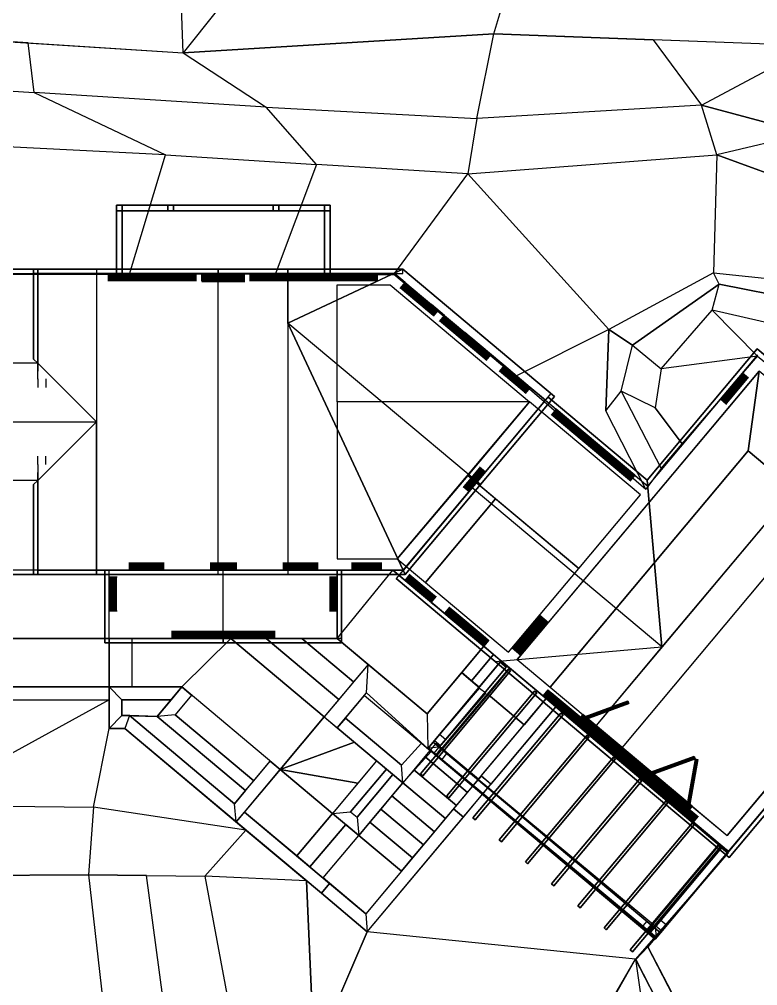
# Model space of a CAD drawing. Extents: x -3020 to 1573, y -2209 to 1232.
# Drawn here: x -334 to 183, y -378 to 300 of the extents above; entities that cross this region are included whole.
import ezdxf

# ---------------------------------------------------------------- set-up
doc = ezdxf.new("R2010")
doc.units = 0
doc.header["$MEASUREMENT"] = 0
doc.layers.get('0').update_dxf_attribs({"linetype": 'CONTINUOUS'})
for name, color, linetype in [('1TRELLIS', 23, 'CONTINUOUS'), ('BARFLOOR', 251, 'CONTINUOUS'), ('DECK', 23, 'CONTINUOUS'), ('DOOR', 21, 'CONTINUOUS'), ('LAND', 8, 'CONTINUOUS'), ('RETWALL', 251, 'CONTINUOUS'), ('ROAD', 250, 'CONTINUOUS'), ('ROOF', 31, 'CONTINUOUS'), ('WALLS', 7, 'CONTINUOUS')]:
    doc.layers.add(name, color=color, linetype=linetype)

# ---------------------------------------------------------------- blocks, each defined once
blk = doc.blocks.new('DOOR1', base_point=(1300.19, 444.28, 40))
at = {"linetype": 'CONTINUOUS'}
for points in [[(1300.19, 445.78, 40), (1330.69, 445.78, 40), (1327.69, 445.78, 52), (1303.19, 445.78, 52)], [(1300.19, 445.78, 40), (1303.19, 445.78, 52), (1303.19, 445.78, 126), (1300.19, 445.78, 130)], [(1303.19, 445.78, 126), (1300.19, 445.78, 130), (1330.69, 445.78, 130), (1327.69, 445.78, 126)], [(1303.19, 444.28, 126), (1303.19, 445.78, 126), (1303.19, 445.78, 52), (1303.19, 444.28, 52)], [(1327.69, 445.78, 126), (1327.69, 444.28, 126), (1303.19, 444.28, 126), (1303.19, 445.78, 126)], [(1303.19, 445.78, 52), (1303.19, 444.28, 52), (1327.69, 444.28, 52), (1327.69, 445.78, 52)], [(1327.69, 444.28, 52), (1327.69, 445.78, 52), (1327.69, 445.78, 126), (1327.69, 444.28, 126)], [(1330.69, 445.78, 130), (1327.69, 445.78, 126), (1327.69, 445.78, 52), (1330.69, 445.78, 40)], [(1303.19, 444.28, 126), (1300.19, 444.28, 130), (1330.69, 444.28, 130), (1327.69, 444.28, 126)], [(1300.19, 444.28, 40), (1303.19, 444.28, 52), (1303.19, 444.28, 126), (1300.19, 444.28, 130)], [(1300.19, 444.28, 40), (1330.69, 444.28, 40), (1327.69, 444.28, 52), (1303.19, 444.28, 52)], [(1330.69, 444.28, 130), (1327.69, 444.28, 126), (1327.69, 444.28, 52), (1330.69, 444.28, 40)]]:
    blk.add_3dface(points, dxfattribs=at)
blk = doc.blocks.new('DOOR4', base_point=(747.6, 559.45, 108))
at = {"linetype": 'CONTINUOUS'}
for points in [[(747.6, 559.45, 108), (751.43, 556.23, 118), (751.43, 556.23, 186), (747.6, 559.45, 192)], [(747.6, 559.45, 108), (775.18, 536.32, 108), (771.35, 539.53, 118), (751.43, 556.23, 118)], [(751.43, 556.23, 186), (747.6, 559.45, 192), (775.18, 536.32, 192), (771.35, 539.53, 186)], [(748.56, 560.59, 108), (776.15, 537.46, 108), (772.32, 540.68, 118), (752.39, 557.38, 118)], [(748.56, 560.59, 108), (752.39, 557.38, 118), (752.39, 557.38, 186), (748.56, 560.59, 192)], [(752.39, 557.38, 186), (748.56, 560.59, 192), (776.15, 537.46, 192), (772.32, 540.68, 186)], [(751.43, 556.23, 186), (752.39, 557.38, 186), (752.39, 557.38, 118), (751.43, 556.23, 118)], [(752.39, 557.38, 118), (751.43, 556.23, 118), (771.35, 539.53, 118), (772.32, 540.68, 118)], [(751.43, 556.23, 148), (759.47, 549.49, 148), (760.44, 550.64, 148), (752.39, 557.38, 148)], [(752.39, 557.38, 142), (760.44, 550.64, 142), (759.47, 549.49, 142), (751.43, 556.23, 142)], [(772.32, 540.68, 186), (771.35, 539.53, 186), (751.43, 556.23, 186), (752.39, 557.38, 186)], [(759.47, 549.49, 142), (751.43, 556.23, 142), (751.43, 556.23, 148), (759.47, 549.49, 148)], [(760.44, 550.64, 148), (752.39, 557.38, 148), (752.39, 557.38, 142), (760.44, 550.64, 142)], [(759.47, 549.49, 118), (760.44, 550.64, 118), (760.44, 550.64, 186), (759.47, 549.49, 186)], [(759.47, 549.49, 118), (763.31, 546.27, 118), (763.31, 546.27, 186), (759.47, 549.49, 186)], [(760.44, 550.64, 118), (764.27, 547.42, 118), (764.27, 547.42, 186), (760.44, 550.64, 186)], [(763.31, 546.27, 118), (764.27, 547.42, 118), (764.27, 547.42, 186), (763.31, 546.27, 186)], [(772.32, 540.68, 142), (764.27, 547.42, 142), (763.31, 546.27, 142), (771.35, 539.53, 142)], [(771.35, 539.53, 148), (763.31, 546.27, 148), (764.27, 547.42, 148), (772.32, 540.68, 148)], [(763.31, 546.27, 142), (771.35, 539.53, 142), (771.35, 539.53, 148), (763.31, 546.27, 148)], [(764.27, 547.42, 148), (772.32, 540.68, 148), (772.32, 540.68, 142), (764.27, 547.42, 142)], [(771.35, 539.53, 118), (772.32, 540.68, 118), (772.32, 540.68, 186), (771.35, 539.53, 186)], [(775.18, 536.32, 192), (771.35, 539.53, 186), (771.35, 539.53, 118), (775.18, 536.32, 108)], [(776.15, 537.46, 192), (772.32, 540.68, 186), (772.32, 540.68, 118), (776.15, 537.46, 108)]]:
    blk.add_3dface(points, dxfattribs=at)
at = {"color": 32, "linetype": 'CONTINUOUS'}
for points in [[(759.96, 550.06, 118), (759.96, 550.06, 142), (751.91, 556.81, 142), (751.91, 556.81, 118)], [(759.96, 550.06, 148), (759.96, 550.06, 186), (751.91, 556.81, 186), (751.91, 556.81, 148)], [(763.79, 546.85, 148), (763.79, 546.85, 186), (771.83, 540.1, 186), (771.83, 540.1, 148)], [(763.79, 546.85, 118), (763.79, 546.85, 142), (771.83, 540.1, 142), (771.83, 540.1, 118)]]:
    blk.add_3dface(points, dxfattribs=at)
blk = doc.blocks.new('CUBEF', base_point=(1039.458, 501.2184))
at = {"linetype": 'CONTINUOUS'}
for points in [[(1039.458, 501.2184, 1), (1039.458, 502.2184, 1), (1040.458, 502.2184, 1), (1040.458, 501.2184, 1)], [(1039.458, 502.2184), (1040.458, 502.2184), (1040.458, 502.2184, 1), (1039.458, 502.2184, 1)], [(1040.458, 501.2184), (1040.458, 502.2184), (1039.458, 502.2184), (1039.458, 501.2184)], [(1039.458, 502.2184), (1039.458, 501.2184), (1039.458, 501.2184, 1), (1039.458, 502.2184, 1)], [(1040.458, 502.2184, 1), (1040.458, 501.2184, 1), (1040.458, 501.2184), (1040.458, 502.2184)], [(1039.458, 501.2184), (1040.458, 501.2184), (1040.458, 501.2184, 1), (1039.458, 501.2184, 1)]]:
    blk.add_3dface(points, dxfattribs=at)
blk = doc.blocks.new('CUBE', base_point=(1040.458, 501.218))
blk.add_lwpolyline([(1040.458, 501.218), (1041.458, 501.218), (1041.458, 502.218), (1040.458, 502.218)], close=True)
blk = doc.blocks.new('AD03C', base_point=(383.537, 345.538))
blk.add_line((384.536, 345.538), (383.536, 345.538))
at = {"linetype": 'CONTINUOUS'}
for points in [[(384.536, 345.538), (383.536, 345.538), (383.536, 345.538, 1), (384.536, 345.538, 1)], [(384.536, 345.49, 1), (383.536, 345.49, 1), (383.536, 345.538, 1), (384.536, 345.538, 1)], [(383.536, 345.49), (383.536, 345.538), (383.536, 345.538, 1), (383.536, 345.49, 1)], [(384.536, 345.49), (383.536, 345.49), (383.536, 345.538), (384.536, 345.538)], [(384.536, 345.49, 1), (384.536, 345.538, 1), (384.536, 345.538), (384.536, 345.49)], [(384.536, 345.49), (383.536, 345.49), (383.536, 345.49, 1), (384.536, 345.49, 1)]]:
    blk.add_3dface(points, dxfattribs=at)

msp = doc.modelspace()

# ---------------------------------------------------------------- linework, layer by layer
at = {"layer": 'BARFLOOR'}
for p, q in [((30.65, -117.7, -102), (11.37, -140.69, -102)), ((17.5, -145.83, -102), (36.78, -122.84, -102))]:
    msp.add_line(p, q, dxfattribs=at)
at = {"layer": 'BARFLOOR', "elevation": -102}
msp.add_lwpolyline([(37.92, -168.17), (176.7, -2.65), (300.84, -106.74)], dxfattribs=at)
at = {"layer": 'BARFLOOR', "const_width": 8, "elevation": -102}
for points in [[(14.44, -143.26), (33.71, -120.27)], [(134.97, -254.76), (58.34, -190.51)]]:
    msp.add_lwpolyline(points, dxfattribs=at)
at = {"layer": 'BARFLOOR', "linetype": 'CONTINUOUS'}
for points in [[(-111.31, 113.78, -120), (-74.22, 113.78, -120), (23.55, 31.8, -120), (-111.31, 31.8, -120)], [(14.93, -148.89, -96), (37.92, -168.17, -96), (176.7, -2.65, -96), (184.56, 53.4, -96)], [(184.56, 53.4, -96), (176.7, -2.65, -96), (300.84, -106.74, -96), (331.68, -69.96, -96)], [(-69.36, -78.22, -120), (23.55, 31.8, -120), (-111.31, 31.8, -120), (-111.31, -78.22, -120)], [(23.55, 31.8, -96), (-19.82, -19.92, -96), (57.96, -85.13, -96), (101.32, -33.41, -96)], [(300.84, -106.74, -102), (176.7, -2.65, -102), (37.92, -168.17, -102), (162.06, -272.26, -102)], [(-49.43, -94.92, -120), (-0.28, -36.3, -120), (-19.82, -19.92, -120), (-69.36, -78.22, -120)], [(-0.28, -36.3, -120), (-49.43, -94.92, -120), (-49.43, -94.92, -96), (-0.28, -36.3, -96)], [(57.96, -85.13, -96), (-0.28, -36.3, -96), (-49.43, -94.92, -96), (8.8, -143.75, -96)]]:
    msp.add_3dface(points, dxfattribs=at)
at = {"layer": 'DECK'}
msp.add_line((-10.45, -230.53, -102), (19.66, -194.62, -102), dxfattribs=at)
for points, elevation in [([(-191.28, 121.78), (-266.28, 121.78), (-266.28, 169.78), (-116.28, 169.78), (-116.28, 121.78)], 120), ([(-8.6, -139.61), (-72.34, -86.28), (-111.31, -86.28), (-111.31, -134.22), (-48.35, -187.01)], 18), ([(-151.41, -225.88), (-182.25, -262.66), (-260.41, -197.13), (-271.31, -197.13), (-271.31, -168.05), (-220.37, -168.05), (-213.48, -173.84), (-225.04, -187.63), (-169.87, -233.89), (-158.3, -220.1)], -66), ([(-183.36, -249.98), (-257.13, -188.13), (-262.31, -188.13), (-262.31, -177.05), (-227.92, -177.05), (-237.72, -188.74), (-175.65, -240.79)], 18)]:
    msp.add_lwpolyline(points, close=True, dxfattribs=dict(at, elevation=elevation))
for points, elevation in [([(-271.31, -168.05), (-534.31, -168.05), (-534.31, -134.22), (-561.31, -134.22), (-561.31, -168.05)], -18), ([(-271.31, -134.22), (-271.31, -168.05)], -18), ([(-255.31, -134.22), (-255.31, -168.05)], -12), ([(-120.57, -189.1), (-186.02, -134.22)], -6), ([(-100.01, -164.58), (-136.21, -134.22)], 6), ([(-89.73, -152.32), (-111.31, -134.22)], 12), ([(-8.6, -139.61), (-24.02, -158)], 18), ([(-1.7, -145.39), (-17.12, -163.78)], 26), ([(-89.73, -152.32), (-120.57, -189.1), (-111.37, -196.81), (-90.81, -172.29), (-47.74, -211.19)], -30), ([(-24.02, -158), (-48.35, -187.01), (-89.73, -152.32)], 36), ([(-47.74, -211.19), (-11.52, -168.94), (-24.24, -158.27)], 36), ([(-561.31, -168.05), (-633.31, -168.05), (-633.31, -177.05), (-271.31, -177.05)], -60), ([(-120.57, -189.1), (-151.41, -225.88), (-220.37, -168.05), (-255.31, -168.05)], -12), ([(35.08, -176.23), (19.66, -194.62), (-5.63, -173.42)], -102), ([(-151.41, -225.88), (-120.57, -189.1)], -12), ([(-105.59, -189.91), (-66.26, -222.89), (-52.34, -207.48), (-45.44, -213.26), (-65.39, -235.36), (-111.37, -196.81)], -102), ([(-151.41, -225.88), (-99.33, -206.9)], -18), ([(-12.38, -232.83), (-42.26, -207.77)], -96), ([(-65.39, -235.36), (-45.44, -213.26)], -12), ([(-83.79, -219.94), (-114.63, -256.72), (-96.23, -272.14), (-65.39, -235.36)], -102), ([(-20.09, -242.03), (-49.97, -216.97)], -90), ([(-151.41, -225.88), (-114.63, -256.72)], -30), ([(-151.41, -225.88), (-96.82, -235.49)], -24), ([(-76.89, -225.72), (-101.95, -255.61), (-97.35, -259.46), (-72.29, -229.58)], -102), ([(-27.8, -251.22), (-57.68, -226.16)], -84), ([(-35.51, -260.42), (-65.39, -235.36)], -78), ([(-22.83, -259.3), (-3.56, -236.32), (-10.45, -230.53), (-29.73, -253.52)], -102), ([(-43.22, -269.61), (-73.1, -244.55)], -72), ([(-182.25, -262.66), (-122.48, -312.78), (-116.7, -305.88), (-176.46, -255.77)], -102), ([(-139.68, -286.61), (-114.63, -256.72)], -36), ([(-122.48, -312.78), (-90.29, -339.76), (-22.83, -259.3), (-29.73, -253.52), (-91.41, -327.08), (-116.7, -305.88)], -102), ([(-50.93, -278.81), (-80.81, -253.75)], -66), ([(-58.64, -288), (-88.52, -262.95)], -60), ([(-130.49, -294.32), (-105.43, -264.43)], -42), ([(-121.29, -302.03), (-96.23, -272.14)], -48), ([(-66.35, -297.2), (-96.23, -272.14)], -54)]:
    msp.add_lwpolyline(points, dxfattribs=dict(at, elevation=elevation))
msp.add_lwpolyline([(-110.29, -176.84), (-161.12, -134.22)], dxfattribs=at)
at = {"layer": 'DECK', "linetype": 'CONTINUOUS'}
for points in [[(-116.28, 121.78, 108), (-116.28, 169.78, 108), (-266.28, 169.78, 108), (-266.28, 121.78, 108)], [(-116.28, 121.78, 120), (-116.28, 169.78, 120), (-266.28, 169.78, 120), (-266.28, 121.78, 120)], [(-271.31, -134.22, -18), (-271.31, -86.22, -18), (-543.31, -86.22, -18), (-543.31, -134.22, -18)], [(-111.31, -134.22, 18), (-72.34, -86.28, 18), (-8.6, -139.61, 18), (-48.35, -187.01, 18)], [(-72.34, -86.28, 18), (-111.31, -86.28, 18), (-111.31, -134.22, 18)], [(-534.31, -168.05, -18), (-271.31, -168.05, -18), (-271.31, -134.22, -18), (-534.31, -134.22, -18)], [(-255.31, -168.05, -12), (-271.31, -168.05, -12), (-271.31, -134.22, -12), (-255.31, -134.22, -12)], [(-220.37, -168.05, -6), (-186.02, -134.22, -6), (-255.31, -134.22, -6), (-255.31, -168.05, -6)], [(-120.57, -189.1, -6), (-151.41, -225.88, -6), (-220.37, -168.05, -6), (-186.02, -134.22, -6)], [(-110.29, -176.84), (-120.57, -189.1), (-186.02, -134.22), (-161.12, -134.22)], [(-100.01, -164.58, 6), (-110.29, -176.84, 6), (-161.12, -134.22, 6), (-136.21, -134.22, 6)], [(-89.73, -152.32, 12), (-100.01, -164.58, 12), (-136.21, -134.22, 12), (-111.31, -134.22, 12)], [(-8.6, -139.61, 26), (-1.7, -145.39, 26), (-17.12, -163.78, 26), (-24.02, -158, 26)], [(-1.7, -145.39, 33), (3.66, -149.89, 33), (-11.76, -168.28, 33), (-17.12, -163.78, 33)], [(-90.81, -172.29, 36), (-89.73, -152.32, 36), (-120.57, -189.1, 36), (-111.37, -196.81, 36)], [(-48.35, -187.01, 36), (-47.74, -211.19, 36), (-90.81, -172.29, 36), (-89.73, -152.32, 36)], [(-47.74, -211.19, 38), (3.66, -149.89, 38), (3.66, -149.89, 30), (-47.74, -211.19, 30)], [(163.05, -283.53, 38), (111.65, -344.83, 38), (-47.74, -211.19, 38), (3.66, -149.89, 38)], [(3.66, -149.89, 30), (-47.74, -211.19, 30), (111.65, -344.83, 30), (163.05, -283.53, 30)], [(-5.63, -173.42, -54), (19.66, -194.62, -54), (35.08, -176.23, -54), (9.79, -155.03, -54)], [(-11.52, -168.94, 36), (-24.24, -158.27, 36), (-48.35, -187.01, 36), (-47.74, -211.19, 36)], [(-633.31, -168.05, 24), (-633.31, -177.05, 24), (-271.31, -177.05, 24), (-271.31, -168.05, 24)], [(-262.31, -177.05, 24), (-271.31, -168.05, 24), (-220.37, -168.05, 24), (-227.92, -177.05, 24)], [(-271.31, -197.13, 24), (-262.31, -188.13, 24), (-262.31, -177.05, 24), (-271.31, -168.05, 24)], [(-220.37, -168.05, 24), (-213.48, -173.84, 24), (-225.04, -187.63, 24), (-237.72, -188.74, 24)], [(-105.59, -189.91, 12), (-92.25, -174.01, 12), (-52.34, -207.48, 12), (-66.26, -222.89, 12)], [(-37.67, -211.63, -96), (-12.38, -232.83, -96), (19.66, -194.62, -96), (-5.63, -173.42, -96)], [(-262.31, -177.05, 18), (-262.31, -188.13, 18), (-237.72, -188.74, 18), (-227.92, -177.05, 18)], [(-257.13, -188.13, 24), (-260.41, -197.13, 24), (-271.31, -197.13, 24), (-262.31, -188.13, 24)], [(-182.25, -262.66, 24), (-183.36, -249.98, 24), (-257.13, -188.13, 24), (-260.41, -197.13, 24)], [(-237.72, -188.74, 18), (-257.13, -188.13, 18), (-183.36, -249.98, 18), (-175.65, -240.79, 18)], [(-225.04, -187.63, 24), (-237.72, -188.74, 24), (-175.65, -240.79, 24), (-169.87, -233.89, 24)], [(-151.41, -225.88, -12), (-120.57, -189.1, -12), (-99.33, -206.9, -12)], [(-65.39, -235.36, 18), (-66.26, -222.89, 18), (-105.59, -189.91, 18), (-111.37, -196.81, 18)], [(-99.33, -206.9, -18), (-83.79, -219.94, -18), (-96.82, -235.49, -18), (-151.41, -225.88, -18)], [(-52.34, -207.48, 18), (-45.44, -213.26, 18), (-65.39, -235.36, 18), (-66.26, -222.89, 18)], [(-20.09, -242.03, -90), (-12.38, -232.83, -90), (-42.26, -207.77, -90), (-49.97, -216.97, -90)], [(-47.74, -211.19, 30), (-47.74, -211.19, 38), (111.65, -344.83, 38), (111.65, -344.83, 30)], [(-158.3, -220.1, 24), (-151.41, -225.88, 24), (-182.25, -262.66, 24), (-183.36, -249.98, 24)], [(-76.89, -225.72, 18), (-83.79, -219.94, 18), (-114.63, -256.72, 18), (-101.95, -255.61, 18)], [(-27.8, -251.22, -84), (-20.09, -242.03, -84), (-49.97, -216.97, -84), (-57.68, -226.16, -84)], [(-151.41, -225.88, -30), (-114.63, -256.72, -30), (-139.68, -286.61, -30), (-176.46, -255.77, -30)], [(-151.41, -225.88, -24), (-96.82, -235.49, -24), (-114.63, -256.72, -24)], [(-97.35, -259.46, 18), (-96.23, -272.14, 18), (-65.39, -235.36, 18), (-72.29, -229.58, 18)], [(-35.51, -260.42, -78), (-27.8, -251.22, -78), (-57.68, -226.16, -78), (-65.39, -235.36, -78)], [(-43.22, -269.61, -72), (-35.51, -260.42, -72), (-65.39, -235.36, -72), (-73.1, -244.55, -72)], [(-29.73, -253.52, -54), (-22.83, -259.3, -54), (-3.56, -236.32, -54), (-10.45, -230.53, -54)], [(-50.93, -278.81, -66), (-43.22, -269.61, -66), (-73.1, -244.55, -66), (-80.81, -253.75, -66)], [(-182.25, -262.66, 18), (-176.46, -255.77, 18), (-116.7, -305.88, 18), (-122.48, -312.78, 18)], [(-114.63, -256.72, -36), (-105.43, -264.43, -36), (-130.49, -294.32, -36), (-139.68, -286.61, -36)], [(-114.63, -256.72, 18), (-101.95, -255.61, 18), (-97.35, -259.46, 18), (-96.23, -272.14, 18)], [(-91.41, -327.08, -18), (-90.29, -339.76, -18), (-22.83, -259.3, -18), (-29.73, -253.52, -18)], [(-58.64, -288, -60), (-50.93, -278.81, -60), (-80.81, -253.75, -60), (-88.52, -262.95, -60)], [(-66.35, -297.2, -54), (-58.64, -288, -54), (-88.52, -262.95, -54), (-96.23, -272.14, -54)], [(-130.49, -294.32, -42), (-121.29, -302.03, -42), (-96.23, -272.14, -42), (-105.43, -264.43, -42)], [(-121.29, -302.03, -48), (-96.23, -272.14, -48), (-66.35, -297.2, -48), (-91.41, -327.08, -48)], [(111.65, -344.83, 30), (163.05, -283.53, 30), (163.05, -283.53, 38), (111.65, -344.83, 38)], [(-122.48, -312.78, -18), (-116.7, -305.88, -18), (-91.41, -327.08, -18), (-90.29, -339.76, -18)]]:
    msp.add_3dface(points, dxfattribs=at)
at = {"layer": 'DOOR', "const_width": 2, "elevation": -101}
for points in [[(62.79, -189.67), (92.85, -178.71)], [(139.24, -217.61), (109.17, -228.56)], [(135.02, -250.24), (140.57, -218.72)]]:
    msp.add_lwpolyline(points, dxfattribs=at)
at = {"layer": 'DOOR'}
for points, elevation in [([(62.44, -188.73), (92.51, -177.77)], -101), ([(63.13, -190.61), (93.19, -179.65)], -101), ([(92.51, -177.77), (93.19, -179.65)], -101), ([(62.44, -188.73), (63.13, -190.61)], -102), ([(108.83, -227.63), (138.9, -216.67)], -101), ([(138.9, -216.67), (139.58, -218.55)], -101), ([(109.52, -229.5), (139.58, -218.55)], -101), ([(139.58, -218.55), (134.04, -250.06)], -101), ([(139.58, -218.55), (134.04, -250.06)], -101), ([(141.55, -218.9), (136.01, -250.41)], -101), ([(139.58, -218.55), (141.55, -218.9)], -101), ([(108.83, -227.63), (109.52, -229.5)], -102), ([(134.04, -250.06), (136.01, -250.41)], -102)]:
    msp.add_lwpolyline(points, dxfattribs=dict(at, elevation=elevation))
at = {"layer": 'DOOR', "linetype": 'CONTINUOUS'}
for points in [[(-180.28, 117.74, 204), (-176.28, 117.74, 210), (-206.28, 117.74, 210), (-202.28, 117.74, 204)], [(-206.28, 117.74, 210), (-202.28, 117.74, 204), (-202.28, 117.74, 136), (-206.28, 117.74, 126)], [(-176.28, 117.74, 126), (-206.28, 117.74, 126), (-202.28, 117.74, 136), (-180.28, 117.74, 136)], [(-180.28, 116.24, 204), (-176.28, 116.24, 210), (-206.28, 116.24, 210), (-202.28, 116.24, 204)], [(-206.28, 116.24, 210), (-202.28, 116.24, 204), (-202.28, 116.24, 136), (-206.28, 116.24, 126)], [(-176.28, 116.24, 126), (-206.28, 116.24, 126), (-202.28, 116.24, 136), (-180.28, 116.24, 136)], [(-202.28, 116.24, 204), (-202.28, 117.74, 204), (-180.28, 117.74, 204), (-180.28, 116.24, 204)], [(-202.28, 117.74, 136), (-202.28, 116.24, 136), (-202.28, 116.24, 204), (-202.28, 117.74, 204)], [(-180.28, 116.24, 160), (-202.28, 116.24, 160), (-202.28, 117.74, 160), (-180.28, 117.74, 160)], [(-180.28, 117.74, 166), (-202.28, 117.74, 166), (-202.28, 116.24, 166), (-180.28, 116.24, 166)], [(-202.28, 117.74, 160), (-180.28, 117.74, 160), (-180.28, 117.74, 166), (-202.28, 117.74, 166)], [(-180.28, 116.24, 136), (-180.28, 117.74, 136), (-202.28, 117.74, 136), (-202.28, 116.24, 136)], [(-202.28, 116.24, 166), (-180.28, 116.24, 166), (-180.28, 116.24, 160), (-202.28, 116.24, 160)], [(-193.78, 117.74, 136), (-193.78, 116.24, 136), (-193.78, 116.24, 160), (-193.78, 117.74, 160)], [(-188.78, 117.74, 136), (-193.78, 117.74, 136), (-193.78, 117.74, 160), (-188.78, 117.74, 160)], [(-188.78, 116.24, 136), (-193.78, 116.24, 136), (-193.78, 116.24, 160), (-188.78, 116.24, 160)], [(-188.78, 117.74, 136), (-188.78, 116.24, 136), (-188.78, 116.24, 160), (-188.78, 117.74, 160)], [(-176.28, 117.74, 126), (-180.28, 117.74, 136), (-180.28, 117.74, 204), (-176.28, 117.74, 210)], [(-180.28, 117.74, 204), (-180.28, 116.24, 204), (-180.28, 116.24, 136), (-180.28, 117.74, 136)], [(-176.28, 116.24, 126), (-180.28, 116.24, 136), (-180.28, 116.24, 204), (-176.28, 116.24, 210)]]:
    msp.add_3dface(points, dxfattribs=at)
at = {"layer": 'DOOR', "color": 32, "linetype": 'CONTINUOUS'}
for points in [[(-193.78, 116.99, 136), (-193.78, 116.99, 160), (-202.28, 116.99, 160), (-202.28, 116.99, 136)], [(-188.78, 116.99, 136), (-188.78, 116.99, 160), (-180.28, 116.99, 160), (-180.28, 116.99, 136)]]:
    msp.add_3dface(points, dxfattribs=at)
at = {"layer": 'LAND', "linetype": 'CONTINUOUS'}
for points in [[(-55.48, 481.92, -138), (-219.42, 276.58, -78), (-219.42, 276.58, -78), (-226.75, 476.31, -138)], [(-1.65, 289.82, -78), (56.64, 483.99, -138), (-55.48, 481.92, -138), (-219.42, 276.58, -78)], [(226.56, 448.84, -138), (222.16, 281.3, -78), (-1.65, 289.82, -78), (56.64, 483.99, -138)], [(-219.42, 276.58, -78), (-226.75, 476.31, -138), (-368.17, 475.91, -138), (-436.85, 290.17, -78)], [(-323.85, 248.77, -66), (-328.13, 283.37, -78), (-436.85, 290.17, -78), (-494.03, 259.47, -66)], [(-13.57, 230.37, -66), (-1.65, 289.82, -78), (-219.42, 276.58, -78), (-161.14, 238.43, -66)], [(110.25, 285.56, -78), (144.2, 239.7, -66), (-13.57, 230.37, -66), (-1.65, 289.82, -78)], [(144.2, 239.7, -66), (222.16, 281.3, -78), (110.25, 285.56, -78), (144.2, 239.7, -66)], [(-219.42, 276.58, -78), (-161.14, 238.43, -66), (-323.85, 248.77, -66), (-328.13, 283.37, -78)], [(332.14, 226.9, -78), (218.24, 220.02, -66), (144.2, 239.7, -66), (222.16, 281.3, -78)], [(-430.99, 214.93, -54), (-494.03, 259.47, -66), (-323.85, 248.77, -66), (-231.91, 204.99, -54)], [(-323.85, 248.77, -66), (-231.91, 204.99, -54), (-125.81, 198.28, -54), (-161.14, 238.43, -66)], [(-125.81, 198.28, -54), (-161.14, 238.43, -66), (-13.57, 230.37, -66), (-19.71, 191.57, -54)], [(-13.57, 230.37, -66), (-19.71, 191.57, -54), (154.78, 204.95, -54), (144.2, 239.7, -66)], [(154.78, 204.95, -54), (144.2, 239.7, -66), (218.24, 220.02, -66), (154.78, 204.95, -54)], [(218.24, 220.02, -66), (154.78, 204.95, -54), (339.31, 137.62, -54), (375.8, 148.63, -66)], [(-257.07, 121.24, -42), (-231.91, 204.99, -54), (-430.99, 214.93, -54), (-428.36, 121.21, -42)], [(-125.81, 198.28, -54), (-154.84, 121.13, -42), (-257.07, 121.24, -42), (-231.91, 204.99, -54)], [(154.78, 204.95, -54), (152.47, 122.33, -42), (79.06, 82.48, -42), (-19.71, 191.57, -54)], [(324.38, 104.31, -42), (339.31, 137.62, -54), (154.78, 204.95, -54), (152.47, 122.33, -42)], [(-71.64, 121.04, -42), (-19.71, 191.57, -54), (-125.81, 198.28, -54), (-154.84, 121.13, -42)], [(79.06, 82.48, -42), (13.49, 49.51, -42), (-71.64, 121.04, -42), (-19.71, 191.57, -54)], [(79.06, 82.48, -42), (95.79, 71.63, -30), (156.42, 114.25, -30), (152.47, 122.33, -42)], [(156.42, 114.25, -30), (152.47, 122.33, -42), (324.38, 104.31, -42), (319.78, 81.93, -30)], [(151.61, 96.08, -18), (156.42, 114.25, -30), (95.79, 71.63, -30), (115.77, 54.87, -18)], [(319.78, 81.93, -30), (291.29, 64.11, -18), (151.61, 96.08, -18), (156.42, 114.25, -30)], [(151.61, 96.08, -18), (183.4, 63.88, -18), (183.4, 63.88, -18), (115.77, 54.87, -18)], [(228.23, 27.45, -18), (291.29, 64.11, -18), (151.61, 96.08, -18), (183.4, 63.88, -18)], [(105.01, -29.43, -42), (76.92, 25.5, -42), (79.06, 82.48, -42), (13.49, 49.51, -42)], [(76.92, 25.5, -42), (87.74, 39.18, -30), (95.79, 71.63, -30), (79.06, 82.48, -42)], [(95.79, 71.63, -30), (115.77, 54.87, -18), (111.55, 27.51, -18), (87.74, 39.18, -30)], [(183.4, 63.88, -18), (115.77, 54.87, -18), (111.55, 27.51, -18), (130.62, 2.3, -18)], [(115.79, -14.92, -30), (105.01, -29.43, -42), (76.92, 25.5, -42), (87.74, 39.18, -30)], [(111.55, 27.51, -18), (87.74, 39.18, -30), (115.79, -14.92, -30), (130.62, 2.3, -18)], [(-492.05, -219.81, -66), (-452.31, -177.05, -36), (-271.31, -177.05, -36), (-406, -250.91, -66)], [(-271.31, -177.05, -36), (-406, -250.91, -66), (-282.32, -252.39, -66), (-271.31, -197.13, -36)], [(249.33, -180.63, 6), (106.55, -350.24, -18), (158.92, -450.62, -30), (310.21, -354.72, -18)], [(-282.32, -252.39, -66), (-271.31, -197.13, -36), (-260.41, -197.13, -36), (-175.35, -268.44, -69)], [(-368.51, -300.18, -78), (-406, -250.91, -66), (-282.32, -252.39, -66), (-285.91, -299.89, -78)], [(-282.32, -252.39, -66), (-285.91, -299.89, -78), (-204.17, -300.78, -78), (-175.35, -268.44, -69)], [(-204.17, -300.78, -78), (-175.35, -268.44, -69), (-132.82, -304.1, -85.5)], [(-370.94, -516.89, -138), (-368.51, -300.18, -78), (-285.91, -299.89, -78), (-253.23, -585.47, -138)], [(-285.91, -299.89, -78), (-253.23, -585.47, -138), (-204.1, -606.63, -138), (-245.04, -300.33, -78)], [(-204.1, -606.63, -138), (-245.04, -300.33, -78), (-204.17, -300.78, -78), (-164.6, -512.51, -132)], [(-204.17, -300.78, -78), (-164.6, -512.51, -132), (-127.45, -426.14, -117), (-132.82, -304.1, -85.5)], [(-132.82, -304.1, -85.5), (-127.45, -426.14, -117), (-90.29, -339.76, -102)], [(96.9, -461.92, -78), (25.73, -483.34, -123), (97.73, -358.91, -114), (106.87, -422.63, -78)], [(97.73, -358.91, -114), (106.87, -422.63, -78), (121.16, -404.11, -78), (97.73, -358.91, -114)], [(158.92, -450.62, -30), (310.21, -354.72, -18), (320.18, -432.1, -18), (185.35, -502.42, -30)]]:
    msp.add_3dface(points, dxfattribs=at)
at = {"layer": 'RETWALL', "elevation": -126}
msp.add_lwpolyline([(97.95, -359.11), (416, -980.21), (428.68, -973.05), (106.55, -350.19), (162.71, -284.74)], dxfattribs=at)
at = {"layer": 'RETWALL', "linetype": 'CONTINUOUS'}
msp.add_3dface([(106.55, -350.19, -6), (97.95, -359.11, -6), (416, -980.21, -6), (428.68, -973.05, -6)], dxfattribs=at)
at = {"layer": 'ROAD', "linetype": 'CONTINUOUS'}
for points in [[(97.73, -358.91, -114), (-90.29, -339.76, -102), (41.98, -182.01, -102), (162.88, -284.32, -102)], [(35.08, -176.23, -102), (41.98, -182.01, -102), (-3.56, -236.32, -102), (-10.45, -230.53, -102)], [(-164.6, -512.51, -132), (-54.07, -626.99, -132), (97.73, -358.91, -114), (-90.29, -339.76, -102)]]:
    msp.add_3dface(points, dxfattribs=at)
at = {"layer": 'ROOF', "color": 2, "linetype": 'CONTINUOUS'}
for points in [[(-546.31, 124.78, 123), (-546.31, 124.78, 132), (-321.31, 124.78, 132), (-321.31, 124.78, 123)], [(-515.31, 124.78, 132), (-321.31, 124.78, 132), (-321.31, 58.81, 197.97), (-515.31, 58.81, 197.97)], [(-324.31, 124.81, 195), (-321.31, 124.81, 197.97), (-321.31, 58.81, 197.97), (-324.31, 61.81, 194.97)], [(-324.31, 124.78, 186), (-324.31, 124.78, 195), (-324.31, 61.81, 194.97), (-324.31, 70.81, 185.97)], [(-194.86, 124.78, 315.45), (-194.86, 121.78, 315.45), (-324.31, 121.78, 186), (-324.31, 124.78, 186)], [(-194.86, 124.78, 324.45), (-194.86, 124.78, 315.45), (-324.31, 124.78, 186), (-324.31, 124.78, 195)], [(-280.28, 124.83, 239.03), (-280.28, 17.78, 239), (-321.31, 58.81, 197.97), (-321.31, 124.81, 197.97)], [(-321.31, 124.78, 132), (-321.31, 124.78, 123), (-321.31, 53.31, 194.47), (-321.31, 58.81, 197.97)], [(-194.86, -89.26, 324.45), (-194.86, 124.83, 324.45), (-280.28, 124.83, 239.03), (-280.28, -89.25, 239.03)], [(-194.86, -89.26, 324.45), (-194.86, 124.78, 324.45), (-145.98, 124.83, 275.69), (-145.98, -89.26, 275.69)], [(-65.4, 121.78, 186), (-65.4, 124.78, 186), (-194.86, 124.78, 315.45), (-194.86, 121.78, 315.45)], [(-65.4, 124.78, 186), (-65.4, 124.78, 195), (-194.86, 124.78, 324.45), (-194.86, 124.78, 315.45)], [(-145.98, 87.05, 275.69), (-145.98, 87.05, 275.69), (-145.98, 124.83, 275.69), (-65.4, 124.78, 195)], [(-10.89, -26.22, 275.69), (-145.98, 87.05, 275.69), (-65.4, 124.78, 195), (40.95, 35.61, 195)], [(40.95, 35.61, 195), (40.95, 35.61, 186), (-65.4, 124.78, 186), (-65.4, 124.78, 195)], [(-145.98, -89.26, 275.69), (-63.77, -89.28, 193.39), (-145.98, 87.05, 275.69)], [(-63.77, -89.28, 193.39), (-63.77, -89.28, 193.39), (-10.89, -26.22, 275.69), (-145.98, 87.05, 275.69)], [(106.09, -23.05, 133), (106.09, -23.05, 142), (183.19, 68.9, 142), (183.19, 68.9, 133)], [(106.09, -23.05, 142), (183.19, 68.9, 142), (246.84, 15.53, 225.06), (116.37, -140.06, 225.06)], [(183.19, 68.9, 142), (183.19, 68.9, 133), (265.19, 0.15, 240), (265.19, 0.15, 249)], [(-321.31, 58.81, 197.97), (-515.31, 58.81, 197.97), (-515.31, 17.78, 239), (-280.28, 17.78, 239.03)], [(116.37, -140.06, 225.06), (-16.7, -28.48, 225.06), (36.66, 35.16, 142), (106.09, -23.05, 142)], [(-10.89, -26.22, 266.69), (-13.19, -24.29, 266.69), (38.65, 37.53, 186), (40.95, 35.61, 186)], [(-10.89, -26.22, 266.69), (-10.89, -26.22, 275.69), (40.95, 35.61, 195), (40.95, 35.61, 186)], [(36.66, 35.16, 142), (36.66, 35.16, 133), (106.09, -23.05, 133), (106.09, -23.05, 142)], [(-321.31, -23.25, 197.97), (-515.31, -23.25, 197.97), (-515.31, 17.78, 239), (-280.28, 17.78, 239.03)], [(-280.28, -89.26, 239.03), (-280.28, 17.78, 239), (-321.31, -23.25, 197.97), (-321.31, -89.25, 197.97)], [(246.84, 15.53, 225.06), (63.01, -203.71, 225.06), (81.48, -219.09, 249.09), (265.19, 0.15, 249)], [(81.48, -219.09, 249.09), (265.19, 0.15, 249), (347.18, -68.6, 142), (163.42, -287.75, 142)], [(-321.31, -89.22, 132), (-321.31, -89.22, 123), (-321.31, -17.75, 194.47), (-321.31, -23.25, 197.97)], [(-515.31, -89.22, 132), (-321.31, -89.22, 132), (-321.31, -23.25, 197.97), (-515.31, -23.25, 197.97)], [(-324.31, -89.25, 195), (-321.31, -89.25, 197.97), (-321.31, -23.25, 197.97), (-324.31, -26.25, 194.97)], [(-324.31, -89.22, 186), (-324.31, -89.22, 195), (-324.31, -26.25, 194.97), (-324.31, -35.25, 185.97)], [(-65.12, -86.37, 186), (-63.77, -89.28, 184.36), (-10.89, -26.22, 266.69), (-13.19, -24.29, 266.69)], [(-63.77, -89.28, 193.39), (-63.77, -89.28, 184.36), (-10.89, -26.22, 266.69), (-10.89, -26.22, 275.69)], [(-70.07, -92.13, 142), (-0.64, -150.34, 142), (116.37, -140.06, 225.06), (-16.7, -28.48, 225.06)], [(347.18, -68.6, 142), (347.18, -68.6, 133), (163.42, -287.75, 133), (163.42, -287.75, 142)], [(-194.86, -89.26, 315.45), (-194.86, -86.26, 315.45), (-324.31, -86.25, 186), (-324.31, -89.25, 186)], [(-274.31, -137.22, 105), (-274.31, -137.22, 114), (-274.31, -86.22, 114), (-274.31, -86.22, 105)], [(-274.31, -86.22, 114), (-274.31, -137.22, 114), (-191.31, -137.22, 197), (-191.31, -86.22, 197)], [(-65.12, -86.37, 186), (-63.77, -89.28, 184.36), (-194.86, -89.26, 315.45), (-194.86, -86.26, 315.45)], [(-191.31, -137.22, 197), (-191.31, -86.22, 197), (-108.31, -86.22, 114), (-108.31, -137.22, 114)], [(-108.31, -86.22, 114), (-108.31, -86.22, 105), (-108.31, -137.22, 105), (-108.31, -137.22, 114)], [(-546.31, -89.22, 123), (-546.31, -89.22, 132), (-321.31, -89.22, 132), (-321.31, -89.22, 123)], [(-324.31, -89.25, 195), (-324.31, -89.25, 186), (-194.86, -89.26, 315.45), (-194.86, -89.26, 324.45)], [(-194.86, -89.26, 315.45), (-194.86, -89.26, 324.45), (-63.77, -89.28, 193.39), (-63.77, -89.28, 184.36)], [(-0.57, -150.34, 133.05), (-0.57, -150.34, 142.05), (-70.07, -92.13, 142), (-70.07, -92.13, 133)], [(-191.31, -134.22, 188), (-191.31, -137.22, 188), (-274.31, -137.22, 105), (-274.31, -134.22, 105)], [(-191.31, -134.22, 188), (-191.31, -137.22, 188), (-108.31, -137.22, 105), (-108.31, -134.22, 105)], [(-191.31, -137.22, 197), (-191.31, -137.22, 188), (-274.31, -137.22, 105), (-274.31, -137.22, 114)], [(-191.31, -137.22, 197), (-191.31, -137.22, 188), (-108.31, -137.22, 105), (-108.31, -137.22, 114)], [(116.37, -140.06, 225.06), (63.01, -203.71, 225.06), (-0.57, -150.34, 142.05)], [(81.48, -219.09, 249.09), (81.48, -219.09, 239.91), (-0.57, -150.34, 133.05), (-0.57, -150.34, 142.05)], [(163.42, -287.75, 133), (163.42, -287.75, 142), (81.48, -219.09, 249.09), (81.48, -219.09, 239.91)]]:
    msp.add_3dface(points, dxfattribs=at)
at = {"layer": 'WALLS'}
for p, q in [((-543.31, 121.78, -120), (-71.31, 121.78, -120)), ((-357.56, 121.78, -12), (-321.31, 121.78, -12)), ((-258.31, 121.78, 126), (-321.31, 121.78, 126)), ((-321.31, 47.78, 126), (-321.31, 121.78, 126)), ((-321.31, 121.78), (-271.84, 121.78)), ((-271.84, 116.28), (-271.84, 121.78)), ((-271.84, 121.78, 78), (-247.84, 121.78, 78)), ((-271.84, 121.78), (-247.84, 121.78)), ((-258.31, 116.28, 126), (-258.31, 121.78, 126)), ((-210.31, 121.78, 210), (-258.31, 121.78, 210)), ((-210.31, 121.78, 126), (-258.31, 121.78, 126)), ((-247.84, 116.28), (-247.84, 121.78)), ((-247.84, 121.78), (-235.84, 121.78)), ((-235.84, 116.28), (-235.84, 121.78)), ((-235.84, 121.78, 78), (-211.84, 121.78, 78)), ((-235.84, 121.78), (-211.84, 121.78)), ((-211.84, 116.28), (-211.84, 121.78)), ((-211.84, 121.78), (-131.31, 121.78)), ((-210.31, 116.28, 126), (-210.31, 121.78, 126)), ((-206.31, 121.78, 126), (-210.31, 121.78, 126)), ((-206.31, 116.28, 126), (-206.31, 121.78, 126)), ((-176.31, 121.78, 210), (-206.31, 121.78, 210)), ((-182.31, 121.79, 222), (-200.31, 121.78, 222)), ((-200.31, 116.27, 222), (-200.31, 121.78, 222)), ((-182.31, 116.28, 222), (-182.31, 121.79, 222)), ((-172.31, 121.78, 126), (-176.31, 121.78, 126)), ((-176.31, 116.28, 126), (-176.31, 121.78, 126)), ((-172.31, 116.28, 126), (-172.31, 121.78, 126)), ((-172.31, 121.78, 210), (-124.31, 121.78, 210)), ((-172.31, 121.78, 126), (-124.31, 121.78, 126)), ((-131.31, 121.78), (-131.31, 116.28)), ((-83.31, 121.78, 78), (-131.31, 121.78, 78)), ((-83.31, 121.78), (-131.31, 121.78)), ((-71.31, 121.78, 111), (-124.31, 121.78, 111)), ((-124.31, 116.28, 126), (-124.31, 121.78, 126)), ((-83.31, 121.78), (-83.31, 116.28)), ((-83.31, 121.78), (-71.31, 121.78)), ((-63.65, 115.36, 111), (-71.31, 121.78, 111)), ((-71.31, 121.78, -102), (106.46, -27.28, -102)), ((-71.31, 121.78), (-59.05, 111.5)), ((-67.18, 111.14, 111), (-63.65, 115.36, 111)), ((-63.65, 115.36, 186), (-45.26, 99.94, 186)), ((-63.65, 115.36, 111), (-45.26, 99.94, 111)), ((-59.05, 111.5), (-62.59, 107.29)), ((-59.05, 111.5, 78), (-40.66, 96.08, 78)), ((-59.05, 111.5), (-40.66, 96.08)), ((-48.79, 95.72, 111), (-45.26, 99.94, 111)), ((-36.06, 92.23, 111), (-45.26, 99.94, 111)), ((-40.66, 96.08), (-44.19, 91.87)), ((-40.66, 96.08), (-21.95, 80.39)), ((-39.6, 88.01, 111), (-36.06, 92.23, 111)), ((-36.06, 92.23, 186), (-17.67, 76.81, 186)), ((-36.06, 92.23, 111), (-17.67, 76.81, 111)), ((-21.95, 80.39), (-25.49, 76.18)), ((-3.56, 64.97, 102), (-21.95, 80.39, 102)), ((-3.56, 64.97), (-21.95, 80.39)), ((-21.21, 72.59, 111), (-17.67, 76.81, 111)), ((9.83, 53.75, 111), (-17.67, 76.81, 111)), ((-3.56, 64.97), (-7.09, 60.76)), ((-3.56, 64.97), (5.63, 57.26)), ((106.46, -27.28, -102), (183.57, 64.67, -102)), ((172.89, 51.95, 40), (183.57, 64.67, 40)), ((5.63, 57.26), (2.1, 53.05)), ((24.03, 41.84, 108), (5.63, 57.26, 108)), ((24.03, 41.84), (5.63, 57.26)), ((-321.31, 47.81, 126), (-321.31, 41.78, 126)), ((-315.81, 47.81, 126), (-315.81, 41.78, 126)), ((6.3, 49.53, 111), (9.83, 53.75, 111)), ((9.83, 53.75, 186), (23.62, 42.18, 186)), ((9.83, 53.75, 111), (23.62, 42.18, 111)), ((36.78, -122.84, -102), (184.56, 53.4, -102)), ((157.47, 33.55, 124), (172.89, 51.95, 124)), ((157.47, 33.55, 40), (172.89, 51.95, 40)), ((177.11, 48.41, 40), (172.89, 51.95, 40)), ((20.09, 37.97, 111), (23.62, 42.18, 111)), ((24.03, 41.84), (20.49, 37.63)), ((34.73, 32.86, 111), (23.62, 42.18, 111)), ((24.03, 41.84), (34.73, 32.86)), ((-65.17, -86.28, 111), (34.73, 32.86, 111)), ((-65.17, -86.28, 111), (34.73, 32.86, 111)), ((34.73, 32.86), (42.1, 26.69)), ((106.46, -27.28, 40), (157.47, 33.55, 40)), ((161.69, 30.02, 40), (157.47, 33.55, 40)), ((42.1, 26.69), (38.56, 22.48)), ((97.27, -19.57, 120), (42.1, 26.69, 120)), ((97.27, -19.57, 24), (42.1, 26.69, 24)), ((-321.31, -12.25, 126), (-321.31, -6.22, 126)), ((-315.81, -12.25, 126), (-315.81, -6.22, 126)), ((-321.31, -12.25, 126), (-321.31, -86.25, 126)), ((-7.36, -17.34, 254.77), (-18.93, -31.13, 254.77)), ((-7.36, -17.34, 191.9), (-18.93, -31.13, 191.9)), ((-11.58, -13.81, 191.9), (-7.36, -17.34, 191.9)), ((97.27, -19.57, 24), (93.74, -23.78, 24)), ((97.27, -19.57, 24), (106.46, -27.28, 24)), ((-23.14, -27.6, 191.9), (-18.93, -31.13, 191.9)), ((342.95, -68.97, -102), (111.65, -344.83, -102)), ((331.68, -69.96, -102), (162.06, -272.26, -102)), ((-257.31, -80.75, 126), (-257.31, -86.23, 126)), ((-233.31, -80.75, 126), (-233.31, -86.23, 126)), ((-200.31, -80.74, 222), (-200.31, -86.25, 222)), ((-182.31, -80.74, 222), (-182.31, -86.25, 222)), ((-149.31, -80.75, 126), (-149.31, -86.25, 126)), ((-125.31, -80.75, 126), (-125.31, -86.25, 126)), ((-100.83, -86.28), (-100.83, -80.78)), ((-98.52, -80.77, 126), (-98.52, -86.27, 126)), ((-82.83, -86.28), (-82.83, -80.78)), ((-80.52, -80.78, 126), (-80.52, -86.28, 126)), ((-271.31, -86.22, -120), (-543.31, -86.22, -120)), ((-321.31, -86.22, -12), (-381.56, -86.22, -12)), ((-321.31, -86.22, 126), (-257.31, -86.23, 126)), ((-271.31, -86.22, -12), (-321.31, -86.22, -12)), ((-271.31, -86.22, 108), (-111.31, -86.28, 108)), ((-271.31, -90.84), (-271.31, -86.22)), ((-271.31, -134.22, -120), (-271.31, -86.22, -120)), ((-233.31, -86.23, 210), (-257.31, -86.23, 210)), ((-233.31, -86.23, 126), (-257.31, -86.23, 126)), ((-233.31, -86.23, 126), (-149.31, -86.25, 126)), ((-182.31, -86.25, 222), (-200.31, -86.25, 222)), ((-125.31, -86.25, 210), (-149.31, -86.25, 210)), ((-125.31, -86.25, 126), (-149.31, -86.25, 126)), ((-125.31, -86.25, 126), (-98.52, -86.27, 126)), ((-111.31, -134.22, -120), (-111.31, -86.22, -120)), ((-72.27, -86.22, -102), (-111.31, -86.22, -102)), ((-111.31, -86.28), (-111.31, -90.84)), ((-100.83, -86.28), (-111.31, -86.28)), ((-100.83, -86.28, 54), (-82.83, -86.28, 54)), ((-100.83, -86.28), (-82.83, -86.28)), ((-80.52, -86.28, 168), (-98.52, -86.27, 168)), ((-80.52, -86.28, 126), (-98.52, -86.27, 126)), ((-72.34, -86.28), (-82.83, -86.28)), ((-80.52, -86.28, 126), (-65.17, -86.28, 126)), ((-72.34, -86.28, 24), (-63.82, -93.39, 24)), ((-72.27, -86.22, -102), (3.66, -149.89, -102)), ((-271.31, -90.84), (-265.81, -90.84)), ((-271.31, -90.84, 78), (-271.31, -114.84, 78)), ((-271.31, -90.84), (-271.31, -114.84)), ((-116.81, -90.84), (-111.31, -90.84)), ((-111.31, -90.84, 78), (-111.31, -114.84, 78)), ((-111.31, -90.84), (-111.31, -114.84)), ((-63.79, -93.36, 24), (-60.24, -89.12, 24)), ((-45.4, -108.78, 102), (-63.79, -93.36, 102)), ((-45.4, -108.78, 24), (-63.79, -93.36, 24)), ((-45.4, -108.78, 24), (-41.85, -104.54, 24)), ((-271.31, -114.84), (-265.81, -114.84)), ((-271.31, -134.22), (-271.31, -114.84)), ((-116.81, -114.84), (-111.31, -114.84)), ((-111.31, -114.84), (-111.31, -134.22)), ((-45.4, -108.78, 24), (-36.18, -116.47, 24)), ((-32.65, -112.26, 24), (-36.18, -116.47, 24)), ((-8.6, -139.61, 108), (-36.18, -116.47, 108)), ((11.37, -140.69, -12), (30.65, -117.7, -12)), ((30.65, -117.7, -102), (36.78, -122.84, -102)), ((-227.31, -128.72), (-227.31, -134.22)), ((-155.31, -128.72), (-155.31, -134.22)), ((17.5, -145.83, -12), (36.78, -122.84, -12)), ((-227.31, -134.22), (-271.31, -134.22)), ((-111.31, -134.22, -120), (-271.31, -134.22, -120)), ((-155.31, -134.22, 108), (-227.31, -134.22, 108)), ((-155.31, -134.22), (-227.31, -134.22)), ((-111.31, -134.22), (-155.31, -134.22)), ((-5.06, -135.39, 24), (-8.6, -139.61, 24)), ((7.88, -153.42, 24), (-8.6, -139.61, 24)), ((11.37, -140.69, -102), (17.5, -145.83, -102)), ((14.93, -148.89, -102), (17.5, -145.83, -102)), ((14.93, -148.89, -102), (62.44, -188.73, -102)), ((-47.74, -211.19, -102), (3.66, -149.89, -102)), ((-41.61, -216.33, -102), (9.79, -155.03, -102)), ((4.12, -150.7, 38), (9.72, -155.11, 38)), ((32.78, -174.3, 40), (7.88, -153.42, 40)), ((9.79, -155.03, -102), (57.3, -194.86, -102)), ((-47.65, -211.08, 38), (-11.52, -168.94, 38)), ((-11.52, -168.94, 38), (-7.19, -172.34, 38)), ((-39.83, -210.41, 38), (-7.19, -172.34, 38)), ((36.32, -170.09, 40), (32.78, -174.3, 40)), ((32.78, -174.3, 124), (57.3, -194.86, 124)), ((60.91, -187.45, -102), (55.77, -193.58, -102)), ((62.44, -188.73, -102), (57.3, -194.86, -102)), ((137.54, -251.7, -16), (60.91, -187.45, -16)), ((132.4, -257.83, -16), (55.77, -193.58, -16)), ((60.84, -190.65, 40), (57.3, -194.86, 40)), ((83.36, -216.71, 40), (57.3, -194.86, 40)), ((74.16, -208.99, 136), (77.7, -204.78, 136)), ((92.55, -224.41, 136), (74.16, -208.99, 136)), ((-41.61, -216.33, -102), (-47.74, -211.19, -102)), ((112.64, -343.65, 38), (-47.65, -211.08, 38)), ((111.93, -335.93, 38), (-39.83, -210.41, 38)), ((83.36, -216.71, 40), (86.89, -212.49, 40)), ((83.36, -216.71, 124), (138.53, -262.97, 124)), ((83.36, -216.71, 40), (138.53, -262.97, 40)), ((92.55, -224.41, 136), (96.09, -220.2, 136)), ((136.01, -250.41, -102), (130.87, -256.54, -102)), ((136.01, -250.41, -102), (162.06, -272.26, -102)), ((191.3, -249.83, 40), (163.05, -283.53, 40)), ((130.87, -256.54, -102), (156.92, -278.39, -102)), ((137.54, -251.7, -102), (132.4, -257.83, -102)), ((138.53, -262.97, 40), (142.06, -258.75, 40)), ((163.05, -283.53, 40), (138.53, -262.97, 40)), ((156.92, -278.39, -102), (105.52, -339.69, -102)), ((158.84, -279.99, 38), (111.93, -335.93, 38)), ((163.25, -283.29, 38), (112.64, -343.65, 38)), ((111.65, -344.83, -102), (105.52, -339.69, -102))]:
    msp.add_line(p, q, dxfattribs=at)
for points, const_width, elevation in [([(-271.84, 119.03), (-247.84, 119.03)], 5.5, 78), ([(-271.84, 119.03), (-247.84, 119.03)], 5.5, 42), ([(-210.31, 119.03), (-258.31, 119.03)], 5.5, 210), ([(-210.31, 119.03), (-258.31, 119.03)], 5.5, 168), ([(-235.84, 119.03), (-211.84, 119.03)], 5.5, 78), ([(-235.84, 119.03), (-211.84, 119.03)], 5.5, 42), ([(-176.31, 119.03), (-206.31, 119.03)], 5.5, 210), ([(-182.31, 119.03), (-200.31, 119.03)], 5.51, 234), ([(-182.31, 119.02), (-200.31, 119.03)], 5.51, 258), ([(-172.31, 119.03), (-124.31, 119.03)], 5.5, 210), ([(-172.31, 119.03), (-124.31, 119.03)], 5.5, 168), ([(-83.31, 119.03), (-131.31, 119.03)], 5.5, 78), ([(-83.31, 119.03), (-131.31, 119.03)], 5.5, 18), ([(-65.42, 113.25), (-47.02, 97.83)], 5.5, 186), ([(-65.42, 113.25), (-47.02, 97.83)], 5.5, 150), ([(-60.82, 109.39), (-42.43, 93.97)], 5.5, 78), ([(-60.82, 109.39), (-42.43, 93.97)], 5.5, 18), ([(-37.83, 90.12), (-19.44, 74.7)], 5.5, 186), ([(-37.83, 90.12), (-19.44, 74.7)], 5.5, 150), ([(-5.33, 62.87), (-23.72, 78.29)], 5.5, 102), ([(-5.33, 62.87), (-23.72, 78.29)], 5.5, 66), ([(22.26, 39.74), (3.87, 55.16)], 5.5, 108), ([(22.26, 39.74), (3.87, 55.16)], 5.5, 72), ([(8.06, 51.64), (21.86, 40.07)], 5.5, 186), ([(8.06, 51.64), (21.86, 40.07)], 5.5, 168), ([(159.58, 31.79), (175, 50.18)], 5.5, 124), ([(159.58, 31.79), (175, 50.18)], 5.5, 94), ([(95.5, -21.68), (40.33, 24.58)], 5.5, 120), ([(95.5, -21.68), (40.33, 24.58)], 5.5, 42), ([(-9.47, -15.57), (-21.03, -29.37)], 5.5, 254.77), ([(-9.47, -15.57), (-21.03, -29.37)], 5.5, 230.77), ([(-233.31, -83.49), (-257.31, -83.49)], 5.48, 210), ([(-233.31, -83.49), (-257.31, -83.49)], 5.48, 168), ([(-182.31, -83.5), (-200.31, -83.49)], 5.51, 258), ([(-182.31, -83.5), (-200.31, -83.49)], 5.51, 234), ([(-125.31, -83.5), (-149.31, -83.5)], 5.5, 210), ([(-125.31, -83.5), (-149.31, -83.5)], 5.5, 168), ([(-100.83, -83.53), (-82.83, -83.53)], 5.5, 54), ([(-100.83, -83.53), (-82.83, -83.53)], 5.5, 30), ([(-80.52, -83.53), (-98.52, -83.52)], 5.5, 168), ([(-80.52, -83.53), (-98.52, -83.52)], 5.5, 144), ([(-268.56, -90.84), (-268.56, -114.84)], 5.5, 78), ([(-268.56, -90.84), (-268.56, -114.84)], 5.5, 36), ([(-114.06, -90.84), (-114.06, -114.84)], 5.5, 78), ([(-114.06, -90.84), (-114.06, -114.84)], 5.5, 36), ([(-43.63, -106.66), (-62.02, -91.24)], 5.52, 102), ([(-43.63, -106.66), (-62.02, -91.24)], 5.52, 72), ([(-6.83, -137.5), (-34.42, -114.37)], 5.5, 108), ([(14.44, -143.26), (33.71, -120.27)], 8, -12), ([(-155.31, -131.47), (-227.31, -131.47)], 5.5, 108), ([(-155.31, -131.47), (-227.31, -131.47)], 5.5, 30), ([(34.55, -172.19), (59.07, -192.75)], 5.5, 124), ([(134.97, -254.76), (58.34, -190.51)], 8, -16), ([(75.93, -206.89), (94.32, -222.31)], 5.5, 175), ([(75.93, -206.89), (94.32, -222.31)], 5.5, 205), ([(85.12, -214.6), (140.3, -260.86)], 5.5, 124), ([(85.12, -214.6), (140.3, -260.86)], 5.5, 94)]:
    msp.add_lwpolyline(points, dxfattribs=dict(at, const_width=const_width, elevation=elevation))
at = {"layer": 'WALLS', "linetype": 'CONTINUOUS'}
for points in [[(-321.31, 121.75, 189), (-288.31, 121.75, 222), (-257.31, 121.76, 222), (-257.31, 121.76, 189)], [(-288.31, 121.82, 222), (-252.31, 121.82, 258), (-200.31, 121.78, 258), (-200.31, 121.78, 222)], [(-134.17, 121.82, 258), (-193.24, 121.82, 317.07), (-252.31, 121.82, 258)], [(-98.17, 121.82, 222), (-134.17, 121.82, 258), (-182.31, 121.79, 258), (-182.31, 121.79, 222)], [(-98.17, 121.82, 222), (-124.31, 121.78, 222), (-124.31, 121.78, 189), (-98.17, 121.82, 189)], [(-98.17, 121.82, 222), (-98.17, 121.82, 189), (-71.31, 121.78, 189), (-71.31, 121.78, 195.12)], [(-7.36, -17.34, 260.9), (34.73, 32.86, 195), (34.73, 32.86, 191.9), (-7.36, -17.34, 191.9)], [(-7.36, -17.34, 260.9), (-13.14, -24.24, 269.65), (-18.93, -31.13, 260.9)], [(-63.09, -83.81, 191.9), (-18.93, -31.13, 191.9), (-18.93, -31.13, 260.9)], [(-321.31, -86.22, 189), (-288.31, -86.22, 222), (-257.31, -86.23, 222), (-257.31, -86.23, 189)], [(-288.31, -86.28, 222), (-252.31, -86.28, 258), (-200.31, -86.25, 258), (-200.31, -86.25, 222)], [(-134.17, -86.28, 258), (-193.24, -86.28, 317.07), (-252.31, -86.28, 258)], [(-98.17, -86.28, 222), (-134.17, -86.28, 258), (-182.31, -86.25, 258), (-182.31, -86.25, 222)], [(-65.17, -86.28, 189), (-98.17, -86.28, 222), (-125.31, -86.25, 222), (-125.31, -86.25, 189)], [(-271.31, -134.22, 108), (-111.31, -134.22, 108), (-191.31, -134.22, 188)], [(3.66, -149.88, 136), (74.16, -208.99, 136), (74.16, -208.99, 205), (56.54, -194.22, 205)], [(-39.83, -210.41, 74), (-47.65, -211.08, 74), (-11.52, -168.94, 74), (-7.19, -172.34, 74)], [(110.18, -239.19, 205), (56.54, -194.22, 205), (83.36, -216.7, 240)], [(112.64, -343.65, 74), (111.93, -335.93, 74), (-39.83, -210.41, 74), (-47.65, -211.08, 74)], [(163.05, -283.53, 136), (92.55, -224.41, 136), (92.55, -224.41, 205), (110.18, -239.19, 205)], [(158.84, -279.99, 74), (163.25, -283.29, 74), (112.64, -343.65, 74), (111.93, -335.93, 74)]]:
    msp.add_3dface(points, dxfattribs=at)

# ---------------------------------------------------------------- block references
at = {"layer": '1TRELLIS'}
for name, p, xscale, yscale, zscale, rotation in [('CUBEF', (10.23, -156.84, 130), 2, 96, 6, 140.0208333333335), ('CUBEF', (-44.11, -206.87, 122), -73.25, 5.5, 8, 230.0208333333331), ('CUBEF', (28.62, -172.26, 130), 2, 96, 6, 140.0208333333335), ('CUBEF', (47.01, -187.68, 130), 2, 96, 6, 140.0208333333335), ('CUBE', (-43.15, -205.72, 74), 5.5, 5.5, 48, 320.405108169668), ('CUBEF', (65.4, -203.1, 130), 2, 96, 6, 140.0208333333335), ('CUBE', (-47.65, -211.08, 74), 5.5, 5.5, 48, 320.405108169668), ('CUBEF', (-47.65, -211.08, 122), 208, 5.5, 8, 320.0208333333331), ('CUBE', (-42.28, -215.58, 74), 5.5, 5.5, 48, 320.405108169668), ('CUBEF', (83.79, -218.52, 130), 2, 96, 6, 140.0208333333335), ('CUBEF', (102.18, -233.94, 130), 2, 96, 6, 140.0208333333335), ('CUBEF', (120.57, -249.36, 130), 2, 96, 6, 140.0208333333335), ('CUBEF', (138.97, -264.78, 130), 2, 96, 6, 140.0208333333335), ('CUBEF', (157.36, -280.2, 130), 2, 96, 6, 140.0208333333335), ('CUBEF', (115.27, -340.51, 122), 73.25, 5.5, 8, 50.02083333333334), ('CUBE', (116.28, -339.4, 74), -5.5, 5.5, 48, 319.6365584969985), ('CUBE', (106.42, -340.26, 74), -5.5, 5.5, 48, 319.6365584969985), ('CUBE', (111.79, -344.76, 74), -5.5, 5.5, 48, 319.6365584969985)]:
    msp.add_blockref(name, p, dxfattribs=dict(at, xscale=xscale, yscale=yscale, zscale=zscale, rotation=rotation))
at = {"layer": 'DECK', "xscale": 150, "yscale": 4, "zscale": 3}
msp.add_blockref('CUBEF', (-266.28, 165.78, 156), dxfattribs=at)
at = {"layer": 'DECK'}
for name, p, xscale, yscale, zscale, rotation in [('CUBEF', (-266.28, 169.78, 120), 4, 4, 36, 270), ('CUBEF', (-230.28, 169.78, 120), 4, 4, 36, 270), ('CUBEF', (-152.28, 169.78, 120), -4, 4, 36, 90.00000000000001), ('CUBEF', (-116.28, 169.78, 120), -4, 4, 36, 90.00000000000001), ('CUBEF', (-266.28, 165.78, 156), 44, 4, 3, 270), ('CUBEF', (-116.28, 165.78, 156), -44, 4, 3, 90.00000000000001), ('CUBE', (-3.56, -236.32, -54), 9, 9, 84, 140.0208333333227)]:
    msp.add_blockref(name, p, dxfattribs=dict(at, xscale=xscale, yscale=yscale, zscale=zscale, rotation=rotation))
at = {"layer": 'DOOR'}
msp.add_blockref('DOOR4', (-33.77, -113.6, 24), dxfattribs=at)
at = {"layer": 'DOOR', "xscale": 30, "yscale": 30, "zscale": 84, "rotation": 50.02091963146153}
msp.add_blockref('AD03C', (11.37, -140.69, -96), dxfattribs=at)
at = {"layer": 'DOOR', "xscale": 1.049180328, "zscale": 0.933333333, "rotation": 320.0208333333334}
msp.add_blockref('DOOR1', (35.29, -171.25, 40), dxfattribs=at)

doc.saveas('drawing.dxf')
